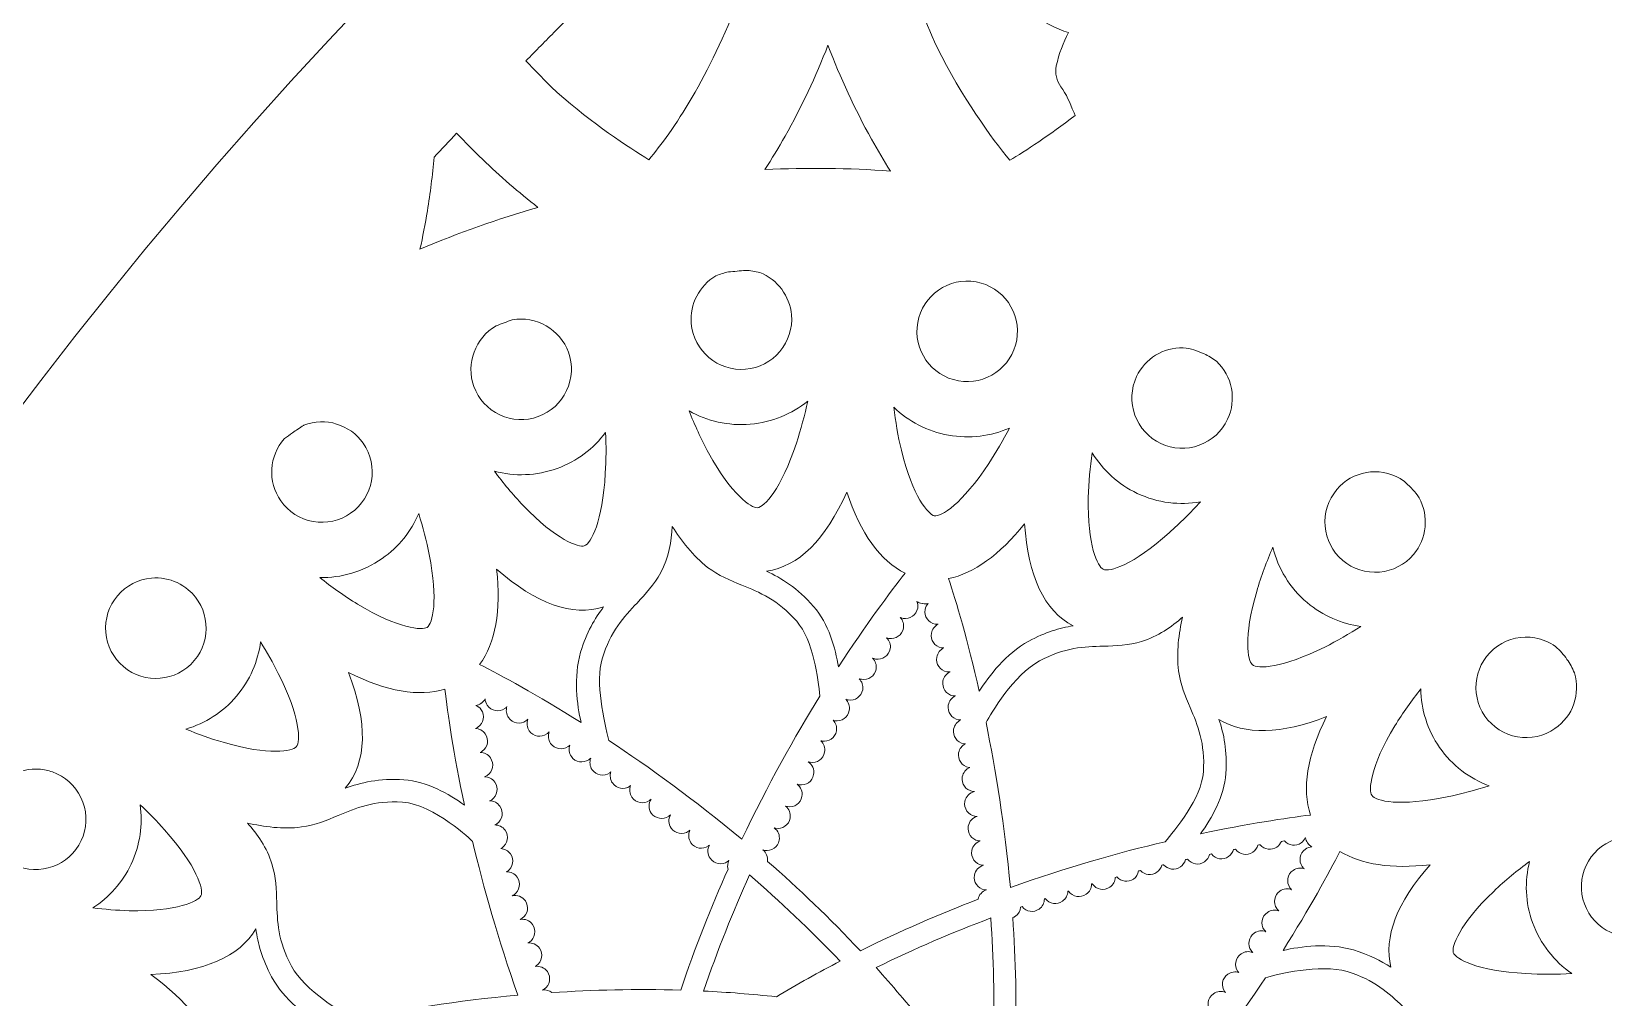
# Model space of a CAD drawing. Header units: millimetres. Extents: x -1844 to 2932, y -490 to 399.
# Drawn here: x 1160.2 to 1310.6, y 165.3 to 257.8 of the extents above; entities that cross this region are included whole.
import ezdxf

# ---------------------------------------------------------------- set-up
doc = ezdxf.new("R2010")
doc.units = ezdxf.units.MM
doc.header["$MEASUREMENT"] = 0
doc.layers.add('Layer 5', color=7, linetype='Continuous')

msp = doc.modelspace()

# ---------------------------------------------------------------- linework, layer by layer
at = {"layer": 'Layer 5', "lineweight": 0}
for points, knots in [([(1650.21, 377.4), (1649.96, 377.5), (1649.7, 377.58), (1649.43, 377.65), (1606.76, 391.27), (1561.29, 398.64), (1514.1, 398.64), (1268.61, 398.64), (1069.6, 199.63), (1069.6, -45.86), (1069.6, -291.35), (1268.61, -490.36), (1514.1, -490.36), (1759.59, -490.36), (1958.6, -291.35), (1958.6, -45.86), (1958.6, 152.15), (1829.12, 319.91), (1650.21, 377.4)], [0, 0, 0, 0, 1, 1, 1, 2, 2, 2, 3, 3, 3, 4, 4, 4, 5, 5, 5, 6, 6, 6, 6]), ([(1271.65, 267.48), (1271.15, 267.19), (1270.65, 266.89), (1270.17, 266.56), (1269.37, 266.02), (1268.53, 265.51), (1267.64, 264.96), (1265.21, 263.48), (1262.58, 261.87), (1260.68, 259.51), (1258.47, 260.01), (1256.49, 261.41), (1255.32, 263.54), (1254.5, 265.03), (1254.32, 266.74), (1254.79, 268.36), (1255.26, 269.98), (1256.34, 271.32), (1257.82, 272.13), (1260.17, 273.42), (1263.12, 272.56), (1264.41, 270.21), (1264.88, 269.35), (1264.99, 268.36), (1264.71, 267.42), (1264.44, 266.48), (1263.81, 265.7), (1262.95, 265.23), (1261.64, 264.51), (1259.98, 264.99), (1259.26, 266.31), (1258.98, 266.82), (1258.33, 267.01), (1257.82, 266.73), (1257.31, 266.45), (1257.12, 265.81), (1257.4, 265.29), (1258.69, 262.96), (1261.63, 262.1), (1263.97, 263.38), (1265.32, 264.12), (1266.31, 265.35), (1266.74, 266.83), (1267.17, 268.31), (1267, 269.87), (1266.26, 271.23), (1264.41, 274.59), (1260.17, 275.83), (1256.81, 273.99), (1254.83, 272.9), (1253.39, 271.11), (1252.76, 268.95), (1252.13, 266.78), (1252.38, 264.5), (1253.46, 262.53), (1254.8, 260.09), (1256.98, 258.41), (1259.45, 257.65), (1258.94, 256.7), (1258.53, 255.65), (1258.28, 254.46), (1258.14, 253.76), (1258.3, 253.04), (1258.72, 252.46), (1259.24, 251.77), (1259.58, 250.93), (1259.95, 250.04), (1260, 249.93), (1260.04, 249.83), (1260.08, 249.73), (1257.61, 247.8), (1255.34, 246.34), (1253.82, 245.43), (1252.12, 247.55), (1249.23, 251.46), (1246.87, 256.24), (1245.61, 259), (1244.55, 261.89), (1243.73, 264.84), (1243.68, 265.03), (1243.65, 265.21), (1243.61, 265.39), (1243.65, 266.83), (1243.87, 268.28), (1244.29, 269.7), (1245.56, 274.05), (1248.44, 277.65), (1252.42, 279.83), (1258.88, 283.37), (1267.02, 281), (1270.56, 274.54), (1271.79, 272.3), (1272.11, 269.81), (1271.65, 267.48)], [0, 0, 0, 0, 1, 1, 1, 2, 2, 2, 3, 3, 3, 4, 4, 4, 5, 5, 5, 6, 6, 6, 7, 7, 7, 8, 8, 8, 9, 9, 9, 10, 10, 10, 11, 11, 11, 12, 12, 12, 13, 13, 13, 14, 14, 14, 15, 15, 15, 16, 16, 16, 17, 17, 17, 18, 18, 18, 19, 19, 19, 20, 20, 20, 21, 21, 21, 22, 22, 22, 23, 23, 23, 24, 24, 24, 25, 25, 25, 26, 26, 26, 27, 27, 27, 28, 28, 28, 29, 29, 29, 30, 30, 30, 31, 31, 31, 31]), ([(1210.4, 257.84), (1211.48, 258.92), (1212.56, 259.99), (1213.65, 261.06), (1216.96, 258.72), (1221.3, 258.59), (1224.7, 260.54), (1225.66, 261.09), (1226.54, 261.81), (1227.31, 262.68), (1228.45, 263.99), (1229.28, 265.47), (1229.79, 267.03), (1227.67, 258.53), (1224.01, 252.02), (1221.23, 247.98), (1220.51, 246.99), (1219.86, 246.16), (1219.31, 245.49), (1217.32, 246.7), (1213.94, 248.91), (1210.55, 251.92), (1209.51, 252.89), (1208.51, 253.91), (1207.55, 254.95), (1208.5, 255.92), (1209.44, 256.88), (1210.4, 257.84)], [0, 0, 0, 0, 1, 1, 1, 2, 2, 2, 3, 3, 3, 4, 4, 4, 5, 5, 5, 6, 6, 6, 7, 7, 7, 8, 8, 8, 9, 9, 9, 9]), ([(1232.33, 247.74), (1233.9, 250.52), (1235.28, 253.44), (1236.44, 256.44), (1237.61, 253.34), (1239, 250.34), (1240.6, 247.46), (1241.18, 246.42), (1241.79, 245.4), (1242.41, 244.4), (1238.41, 244.69), (1234.39, 244.74), (1230.41, 244.54), (1231.07, 245.58), (1231.72, 246.65), (1232.33, 247.74)], [0, 0, 0, 0, 1, 1, 1, 2, 2, 2, 3, 3, 3, 4, 4, 4, 5, 5, 5, 5]), ([(1198.12, 240.59), (1198.4, 242.29), (1198.61, 244.01), (1198.76, 245.73), (1199.48, 246.5), (1200.2, 247.27), (1200.92, 248.04), (1202.53, 246.32), (1204.21, 244.69), (1205.98, 243.16), (1206.87, 242.39), (1207.78, 241.64), (1208.7, 240.93), (1204.87, 239.83), (1201.09, 238.49), (1197.41, 236.92), (1197.68, 238.12), (1197.91, 239.35), (1198.12, 240.59)], [0, 0, 0, 0, 1, 1, 1, 2, 2, 2, 3, 3, 3, 4, 4, 4, 5, 5, 5, 6, 6, 6, 6]), ([(1232.95, 230.64), (1233.06, 229.36), (1232.66, 228.12), (1231.83, 227.14), (1231, 226.15), (1229.84, 225.55), (1228.56, 225.44), (1225.92, 225.22), (1223.59, 227.18), (1223.36, 229.83), (1223.21, 231.66), (1224.13, 233.43), (1225.71, 234.37), (1226.12, 234.54), (1226.52, 234.67), (1226.92, 234.75), (1227.47, 234.8), (1228.02, 234.85), (1228.57, 234.89), (1229.01, 234.88), (1229.47, 234.81), (1229.93, 234.7), (1231.61, 234.02), (1232.79, 232.44), (1232.95, 230.64)], [0, 0, 0, 0, 1, 1, 1, 2, 2, 2, 3, 3, 3, 4, 4, 4, 5, 5, 5, 6, 6, 6, 7, 7, 7, 8, 8, 8, 8]), ([(1245.02, 229.91), (1245.49, 232.52), (1247.99, 234.27), (1250.6, 233.8), (1253.21, 233.33), (1254.96, 230.83), (1254.49, 228.22), (1254.02, 225.61), (1251.52, 223.86), (1248.91, 224.33), (1246.3, 224.8), (1244.55, 227.3), (1245.02, 229.91)], [0, 0, 0, 0, 1, 1, 1, 2, 2, 2, 3, 3, 3, 4, 4, 4, 4]), ([(1211.44, 223.39), (1210.9, 222.23), (1209.93, 221.35), (1208.73, 220.91), (1207.52, 220.47), (1206.21, 220.54), (1205.05, 221.08), (1203.88, 221.63), (1203, 222.59), (1202.57, 223.8), (1201.78, 225.98), (1202.7, 228.45), (1204.7, 229.6), (1205.21, 229.79), (1205.72, 229.98), (1206.24, 230.16), (1208.52, 230.58), (1210.82, 229.26), (1211.62, 227.07), (1211.62, 227.07), (1211.62, 227.07), (1211.62, 227.07), (1212.05, 225.86), (1211.99, 224.56), (1211.44, 223.39)], [0, 0, 0, 0, 1, 1, 1, 2, 2, 2, 3, 3, 3, 4, 4, 4, 5, 5, 5, 6, 6, 6, 7, 7, 7, 8, 8, 8, 8]), ([(1274.67, 220.65), (1274.13, 219.49), (1273.16, 218.61), (1271.95, 218.17), (1270.74, 217.73), (1269.44, 217.79), (1268.28, 218.34), (1267.11, 218.88), (1266.24, 219.85), (1265.8, 221.06), (1265.36, 222.27), (1265.42, 223.57), (1265.96, 224.74), (1266.77, 226.46), (1268.52, 227.54), (1270.43, 227.5), (1271.12, 227.41), (1271.79, 227.21), (1272.42, 226.91), (1272.83, 226.72), (1273.23, 226.49), (1273.6, 226.21), (1275.11, 224.8), (1275.55, 222.52), (1274.67, 220.65)], [0, 0, 0, 0, 1, 1, 1, 2, 2, 2, 3, 3, 3, 4, 4, 4, 5, 5, 5, 6, 6, 6, 7, 7, 7, 8, 8, 8, 8]), ([(1233.42, 218.37), (1231.95, 213.94), (1230.37, 212.25), (1229.67, 212.19), (1229.13, 212.14), (1227.22, 213.4), (1225.02, 217.43), (1224.3, 218.75), (1223.68, 220.13), (1223.16, 221.45), (1224.88, 220.48), (1226.9, 220), (1229.01, 220.18), (1231.09, 220.36), (1232.98, 221.15), (1234.5, 222.39), (1234.22, 221.05), (1233.85, 219.67), (1233.42, 218.37)], [0, 0, 0, 0, 1, 1, 1, 2, 2, 2, 3, 3, 3, 4, 4, 4, 5, 5, 5, 6, 6, 6, 6]), ([(1247.98, 219.13), (1250.01, 218.77), (1252.02, 219.03), (1253.79, 219.81), (1253.2, 218.66), (1252.53, 217.5), (1251.82, 216.43), (1249.25, 212.53), (1247.29, 211.3), (1246.6, 211.42), (1246.07, 211.52), (1244.55, 213.23), (1243.46, 217.69), (1243.13, 219.06), (1242.89, 220.46), (1242.74, 221.8), (1244.14, 220.45), (1245.94, 219.49), (1247.98, 219.13)], [0, 0, 0, 0, 1, 1, 1, 2, 2, 2, 3, 3, 3, 4, 4, 4, 5, 5, 5, 6, 6, 6, 6]), ([(1184.43, 218.79), (1184.43, 218.79), (1184.44, 218.8), (1184.44, 218.8), (1184.7, 218.98), (1184.95, 219.17), (1185.21, 219.35), (1185.56, 219.59), (1185.92, 219.83), (1186.28, 220.07), (1186.28, 220.07), (1186.31, 220.09), (1186.31, 220.09), (1188.36, 220.88), (1190.72, 220.16), (1191.98, 218.36), (1193.5, 216.18), (1192.96, 213.17), (1190.78, 211.66), (1189.73, 210.93), (1188.45, 210.65), (1187.19, 210.87), (1185.92, 211.1), (1184.82, 211.8), (1184.09, 212.86), (1182.82, 214.67), (1182.97, 217.14), (1184.43, 218.79)], [0, 0, 0, 0, 1, 1, 1, 2, 2, 2, 3, 3, 3, 4, 4, 4, 5, 5, 5, 6, 6, 6, 7, 7, 7, 8, 8, 8, 9, 9, 9, 9]), ([(1215.14, 215.49), (1214.87, 210.83), (1213.79, 208.78), (1213.13, 208.54), (1212.62, 208.36), (1210.45, 209.08), (1207.28, 212.41), (1206.28, 213.45), (1205.35, 214.58), (1204.53, 215.68), (1206.46, 215.17), (1208.54, 215.23), (1210.52, 215.94), (1212.42, 216.63), (1214.02, 217.85), (1215.17, 219.39), (1215.23, 218.1), (1215.22, 216.77), (1215.14, 215.49)], [0, 0, 0, 0, 1, 1, 1, 2, 2, 2, 3, 3, 3, 4, 4, 4, 5, 5, 5, 6, 6, 6, 6]), ([(1261.34, 213.17), (1261.38, 214.62), (1261.52, 216.08), (1261.72, 217.44), (1262.73, 215.79), (1264.2, 214.41), (1266.03, 213.56), (1267.98, 212.64), (1270.08, 212.4), (1272.06, 212.75), (1271.13, 211.72), (1270.12, 210.7), (1269.08, 209.79), (1265.6, 206.69), (1263.38, 206), (1262.75, 206.3), (1262.26, 206.53), (1261.23, 208.58), (1261.34, 213.17)], [0, 0, 0, 0, 1, 1, 1, 2, 2, 2, 3, 3, 3, 4, 4, 4, 5, 5, 5, 6, 6, 6, 6]), ([(1285.11, 213.92), (1286.61, 215.71), (1289.15, 216.15), (1291.17, 214.99), (1291.36, 214.86), (1291.54, 214.73), (1291.7, 214.58), (1292.2, 214.17), (1292.63, 213.68), (1292.99, 213.14), (1293.94, 211.4), (1293.73, 209.23), (1292.46, 207.72), (1291.63, 206.74), (1290.47, 206.14), (1289.19, 206.03), (1287.91, 205.92), (1286.66, 206.32), (1285.68, 207.14), (1283.65, 208.85), (1283.4, 211.9), (1285.11, 213.92)], [0, 0, 0, 0, 1, 1, 1, 2, 2, 2, 3, 3, 3, 4, 4, 4, 5, 5, 5, 6, 6, 6, 7, 7, 7, 7]), ([(1237.43, 196.95), (1237.15, 198.73), (1236.51, 201.1), (1235.07, 202.74), (1233.51, 204.52), (1231.98, 205.45), (1230.56, 206.12), (1233.61, 206.55), (1236.23, 209.14), (1238.23, 213.69), (1239.55, 209.71), (1241.45, 207.08), (1243.82, 205.93), (1242.38, 204.09), (1240.09, 201.03), (1237.43, 196.95)], [0, 0, 0, 0, 1, 1, 1, 2, 2, 2, 3, 3, 3, 4, 4, 4, 5, 5, 5, 5]), ([(1197.29, 211.62), (1197.69, 210.33), (1198.04, 208.99), (1198.29, 207.7), (1199.16, 203.3), (1198.64, 201.13), (1198.09, 200.74), (1197.65, 200.44), (1195.36, 200.57), (1191.44, 202.96), (1190.16, 203.74), (1188.93, 204.62), (1187.82, 205.51), (1189.88, 205.46), (1191.98, 206.05), (1193.8, 207.33), (1195.38, 208.42), (1196.56, 209.92), (1197.29, 211.62)], [0, 0, 0, 0, 1, 1, 1, 2, 2, 2, 3, 3, 3, 4, 4, 4, 5, 5, 5, 6, 6, 6, 6]), ([(1255.25, 210.66), (1255.55, 205.67), (1257.13, 202.32), (1259.89, 200.88), (1258.62, 200.68), (1257.23, 200.28), (1255.64, 199.42), (1253.47, 198.25), (1251.82, 196.06), (1250.91, 194.64), (1249.81, 199.51), (1248.69, 203.23), (1247.98, 205.41), (1250.39, 205.89), (1252.85, 207.67), (1255.25, 210.66)], [0, 0, 0, 0, 1, 1, 1, 2, 2, 2, 3, 3, 3, 4, 4, 4, 5, 5, 5, 5]), ([(1224.93, 206.48), (1225.97, 205.69), (1227.1, 205.23), (1228.2, 204.78), (1229.89, 204.1), (1231.64, 203.39), (1233.45, 201.32), (1235.01, 199.54), (1235.52, 195.76), (1235.67, 194.17), (1233.27, 190.28), (1230.67, 185.66), (1228.2, 180.46), (1223.69, 184.22), (1219.33, 187.37), (1215.47, 189.92), (1215, 191.74), (1214.18, 195.53), (1214.84, 197.74), (1215.63, 200.37), (1216.92, 201.75), (1218.18, 203.07), (1218.99, 203.93), (1219.82, 204.82), (1220.44, 205.98), (1221.2, 207.41), (1221.48, 209), (1221.55, 210.4), (1222.39, 209.05), (1223.54, 207.55), (1224.93, 206.48)], [0, 0, 0, 0, 1, 1, 1, 2, 2, 2, 3, 3, 3, 4, 4, 4, 5, 5, 5, 6, 6, 6, 7, 7, 7, 8, 8, 8, 9, 9, 9, 10, 10, 10, 10]), ([(1282.28, 203.11), (1283.78, 201.84), (1285.57, 201.08), (1287.42, 200.83), (1286.31, 200.12), (1285.13, 199.44), (1283.96, 198.86), (1279.84, 196.81), (1277.56, 196.73), (1277.02, 197.18), (1276.61, 197.53), (1276.15, 199.77), (1277.45, 204.18), (1277.87, 205.64), (1278.42, 207.08), (1279, 208.4), (1279.49, 206.39), (1280.6, 204.52), (1282.28, 203.11)], [0, 0, 0, 0, 1, 1, 1, 2, 2, 2, 3, 3, 3, 4, 4, 4, 5, 5, 5, 6, 6, 6, 6]), ([(1204.74, 206.32), (1208.5, 202.99), (1212, 201.75), (1214.98, 202.7), (1214.14, 201.61), (1213.35, 200.26), (1212.78, 198.36), (1212.07, 195.99), (1212.45, 193.28), (1212.82, 191.63), (1208.58, 194.3), (1205.15, 196.15), (1203.11, 197.19), (1204.63, 199.23), (1205.18, 202.32), (1204.74, 206.32)], [0, 0, 0, 0, 1, 1, 1, 2, 2, 2, 3, 3, 3, 4, 4, 4, 5, 5, 5, 5]), ([(1168.47, 203.76), (1169.3, 204.74), (1170.46, 205.34), (1171.74, 205.45), (1172.17, 205.49), (1172.59, 205.47), (1173.01, 205.39), (1173.83, 205.25), (1174.6, 204.89), (1175.25, 204.34), (1177.28, 202.63), (1177.53, 199.59), (1175.82, 197.56), (1174.11, 195.53), (1171.07, 195.27), (1169.05, 196.98), (1168.07, 197.81), (1167.47, 198.97), (1167.36, 200.25), (1167.25, 201.53), (1167.64, 202.78), (1168.47, 203.76)], [0, 0, 0, 0, 1, 1, 1, 2, 2, 2, 3, 3, 3, 4, 4, 4, 5, 5, 5, 6, 6, 6, 7, 7, 7, 7]), ([(1244.95, 203.22), (1245.09, 203.12), (1245.25, 203.05), (1245.44, 203.02), (1245.44, 203.02), (1245.45, 203.02), (1245.46, 203.01), (1245.47, 203.01), (1245.48, 203.01), (1245.49, 203.01), (1245.67, 202.98), (1245.85, 202.99), (1246.01, 203.03), (1245.87, 202.87), (1245.77, 202.68), (1245.73, 202.45), (1245.61, 201.8), (1246.05, 201.17), (1246.7, 201.05), (1246.79, 201.04), (1246.88, 201.03), (1246.97, 201.04), (1246.65, 200.87), (1246.4, 200.57), (1246.33, 200.18), (1246.21, 199.53), (1246.65, 198.9), (1247.3, 198.79), (1247.38, 198.77), (1247.46, 198.77), (1247.53, 198.77), (1247.18, 198.61), (1246.92, 198.29), (1246.84, 197.88), (1246.73, 197.23), (1247.16, 196.6), (1247.82, 196.49), (1247.92, 196.47), (1248.02, 196.47), (1248.12, 196.48), (1247.77, 196.32), (1247.51, 196), (1247.43, 195.59), (1247.32, 194.94), (1247.75, 194.32), (1248.41, 194.2), (1248.48, 194.18), (1248.56, 194.18), (1248.63, 194.18), (1248.29, 194.02), (1248.02, 193.7), (1247.95, 193.3), (1247.83, 192.65), (1248.27, 192.02), (1248.92, 191.9), (1249, 191.89), (1249.08, 191.89), (1249.16, 191.89), (1248.81, 191.73), (1248.54, 191.41), (1248.46, 191), (1248.35, 190.35), (1248.78, 189.72), (1249.44, 189.6), (1249.49, 189.6), (1249.53, 189.6), (1249.58, 189.59), (1249.26, 189.43), (1249.01, 189.12), (1248.94, 188.74), (1248.83, 188.08), (1249.26, 187.46), (1249.92, 187.34), (1249.95, 187.34), (1249.97, 187.34), (1250, 187.34), (1249.65, 187.18), (1249.37, 186.86), (1249.29, 186.44), (1249.18, 185.79), (1249.61, 185.16), (1250.27, 185.05), (1250.34, 185.03), (1250.4, 185.03), (1250.47, 185.03), (1250, 184.93), (1249.62, 184.56), (1249.53, 184.07), (1249.41, 183.41), (1249.85, 182.79), (1250.5, 182.67), (1250.57, 182.66), (1250.64, 182.65), (1250.71, 182.65), (1250.28, 182.53), (1249.94, 182.18), (1249.86, 181.71), (1249.74, 181.06), (1250.17, 180.43), (1250.83, 180.32), (1250.89, 180.31), (1250.95, 180.31), (1251.01, 180.3), (1250.6, 180.17), (1250.28, 179.83), (1250.2, 179.38), (1250.08, 178.72), (1250.52, 178.1), (1251.17, 177.98), (1251.22, 177.97), (1251.26, 177.97), (1251.31, 177.97), (1250.88, 177.85), (1250.53, 177.5), (1250.45, 177.03), (1250.33, 176.38), (1250.77, 175.75), (1251.42, 175.63), (1251.48, 175.62), (1251.54, 175.62), (1251.6, 175.62), (1251.2, 175.49), (1250.88, 175.16), (1250.79, 174.72), (1247.13, 173.32), (1243.35, 171.69), (1239.54, 169.79), (1236.62, 172.91), (1233.62, 175.76), (1230.66, 178.35), (1230.71, 178.78), (1230.53, 179.19), (1230.21, 179.45), (1230.26, 179.43), (1230.32, 179.41), (1230.38, 179.4), (1231.03, 179.28), (1231.66, 179.72), (1231.77, 180.37), (1231.86, 180.84), (1231.66, 181.29), (1231.3, 181.55), (1231.34, 181.54), (1231.38, 181.52), (1231.43, 181.51), (1232.08, 181.4), (1232.71, 181.83), (1232.82, 182.49), (1232.9, 182.94), (1232.72, 183.37), (1232.38, 183.64), (1232.44, 183.62), (1232.5, 183.6), (1232.56, 183.59), (1233.21, 183.47), (1233.84, 183.9), (1233.95, 184.56), (1234.04, 185.02), (1233.84, 185.47), (1233.48, 185.73), (1233.54, 185.71), (1233.61, 185.69), (1233.68, 185.68), (1234.33, 185.56), (1234.96, 186), (1235.07, 186.65), (1235.16, 187.15), (1234.93, 187.63), (1234.53, 187.88), (1234.59, 187.86), (1234.66, 187.84), (1234.72, 187.83), (1235.38, 187.71), (1236, 188.14), (1236.12, 188.8), (1236.19, 189.21), (1236.05, 189.61), (1235.76, 189.88), (1235.79, 189.88), (1235.82, 189.86), (1235.85, 189.86), (1236.5, 189.74), (1237.13, 190.18), (1237.25, 190.83), (1237.31, 191.21), (1237.19, 191.59), (1236.94, 191.85), (1236.99, 191.84), (1237.03, 191.82), (1237.08, 191.81), (1237.74, 191.7), (1238.36, 192.13), (1238.48, 192.79), (1238.55, 193.19), (1238.41, 193.59), (1238.14, 193.86), (1238.21, 193.83), (1238.28, 193.81), (1238.36, 193.79), (1239.02, 193.68), (1239.64, 194.11), (1239.76, 194.77), (1239.83, 195.17), (1239.69, 195.56), (1239.42, 195.83), (1239.49, 195.8), (1239.56, 195.78), (1239.64, 195.77), (1240.3, 195.65), (1240.92, 196.08), (1241.04, 196.74), (1241.11, 197.14), (1240.97, 197.53), (1240.7, 197.8), (1240.79, 197.76), (1240.89, 197.73), (1240.99, 197.71), (1241.64, 197.59), (1242.27, 198.03), (1242.39, 198.68), (1242.46, 199.09), (1242.32, 199.48), (1242.04, 199.75), (1242.12, 199.72), (1242.19, 199.7), (1242.27, 199.69), (1242.92, 199.57), (1243.55, 200), (1243.66, 200.66), (1243.73, 201.04), (1243.61, 201.42), (1243.36, 201.68), (1243.44, 201.65), (1243.53, 201.62), (1243.62, 201.6), (1244.27, 201.49), (1244.9, 201.92), (1245.02, 202.58), (1245.06, 202.8), (1245.03, 203.03), (1244.95, 203.22)], [0, 0, 0, 0, 1, 1, 1, 2, 2, 2, 3, 3, 3, 4, 4, 4, 5, 5, 5, 6, 6, 6, 7, 7, 7, 8, 8, 8, 9, 9, 9, 10, 10, 10, 11, 11, 11, 12, 12, 12, 13, 13, 13, 14, 14, 14, 15, 15, 15, 16, 16, 16, 17, 17, 17, 18, 18, 18, 19, 19, 19, 20, 20, 20, 21, 21, 21, 22, 22, 22, 23, 23, 23, 24, 24, 24, 25, 25, 25, 26, 26, 26, 27, 27, 27, 28, 28, 28, 29, 29, 29, 30, 30, 30, 31, 31, 31, 32, 32, 32, 33, 33, 33, 34, 34, 34, 35, 35, 35, 36, 36, 36, 37, 37, 37, 38, 38, 38, 39, 39, 39, 40, 40, 40, 41, 41, 41, 42, 42, 42, 43, 43, 43, 44, 44, 44, 45, 45, 45, 46, 46, 46, 47, 47, 47, 48, 48, 48, 49, 49, 49, 50, 50, 50, 51, 51, 51, 52, 52, 52, 53, 53, 53, 54, 54, 54, 55, 55, 55, 56, 56, 56, 57, 57, 57, 58, 58, 58, 59, 59, 59, 60, 60, 60, 61, 61, 61, 62, 62, 62, 63, 63, 63, 64, 64, 64, 65, 65, 65, 66, 66, 66, 67, 67, 67, 68, 68, 68, 69, 69, 69, 70, 70, 70, 71, 71, 71, 72, 72, 72, 73, 73, 73, 74, 74, 74, 75, 75, 75, 76, 76, 76, 77, 77, 77, 78, 78, 78, 79, 79, 79, 80, 80, 80, 80]), ([(1262.79, 198.94), (1263.97, 198.98), (1265.19, 199.01), (1266.44, 199.39), (1267.99, 199.87), (1269.32, 200.79), (1270.36, 201.73), (1270, 200.19), (1269.75, 198.31), (1269.98, 196.57), (1270.15, 195.27), (1270.63, 194.15), (1271.09, 193.06), (1271.8, 191.38), (1272.53, 189.64), (1272.35, 186.91), (1272.19, 184.41), (1269.6, 181.28), (1268.68, 180.23), (1264.27, 179.18), (1259.24, 177.77), (1253.89, 175.86), (1253.35, 181.75), (1252.49, 187.09), (1251.56, 191.64), (1252.02, 192.46), (1254.22, 196.21), (1256.67, 197.53), (1259.08, 198.83), (1260.97, 198.89), (1262.79, 198.94)], [0, 0, 0, 0, 1, 1, 1, 2, 2, 2, 3, 3, 3, 4, 4, 4, 5, 5, 5, 6, 6, 6, 7, 7, 7, 8, 8, 8, 9, 9, 9, 10, 10, 10, 10]), ([(1179.86, 194.15), (1181.15, 195.68), (1181.92, 197.49), (1182.16, 199.35), (1182.77, 198.37), (1183.35, 197.35), (1183.86, 196.34), (1185.95, 192.16), (1186.03, 189.85), (1185.58, 189.31), (1185.23, 188.9), (1182.99, 188.44), (1178.58, 189.74), (1177.36, 190.09), (1176.16, 190.53), (1175.02, 191.01), (1176.86, 191.55), (1178.56, 192.61), (1179.86, 194.15)], [0, 0, 0, 0, 1, 1, 1, 2, 2, 2, 3, 3, 3, 4, 4, 4, 5, 5, 5, 6, 6, 6, 6]), ([(1299.28, 192.25), (1297.77, 194.43), (1298.31, 197.43), (1300.48, 198.95), (1301.55, 199.69), (1302.84, 199.95), (1304.07, 199.73), (1304.77, 199.61), (1305.44, 199.33), (1306.04, 198.9), (1306.47, 198.52), (1306.84, 198.12), (1307.13, 197.68), (1307.41, 197.29), (1307.64, 196.86), (1307.84, 196.38), (1308.44, 194.38), (1307.7, 192.25), (1305.98, 191.05), (1304.93, 190.32), (1303.65, 190.04), (1302.39, 190.27), (1301.12, 190.49), (1300.02, 191.2), (1299.28, 192.25)], [0, 0, 0, 0, 1, 1, 1, 2, 2, 2, 3, 3, 3, 4, 4, 4, 5, 5, 5, 6, 6, 6, 7, 7, 7, 8, 8, 8, 8]), ([(1190.56, 196.43), (1194.21, 194.6), (1197.34, 194.07), (1199.79, 194.83), (1200.06, 192.53), (1200.61, 188.65), (1201.66, 183.73), (1200.2, 184.79), (1198.07, 186.01), (1195.88, 186.16), (1193.49, 186.32), (1191.74, 185.88), (1190.25, 185.34), (1190.26, 185.34), (1190.27, 185.35), (1190.27, 185.36), (1192.35, 187.82), (1192.44, 191.62), (1190.56, 196.43)], [0, 0, 0, 0, 1, 1, 1, 2, 2, 2, 3, 3, 3, 4, 4, 4, 5, 5, 5, 6, 6, 6, 6]), ([(1299.68, 185.58), (1298.38, 185.16), (1297.01, 184.79), (1295.68, 184.52), (1291.11, 183.58), (1288.85, 184.1), (1288.45, 184.67), (1288.45, 184.67), (1288.45, 184.67), (1288.45, 184.67), (1288.15, 185.11), (1288.28, 187.4), (1290.67, 191.32), (1291.43, 192.57), (1292.28, 193.76), (1293.14, 194.85), (1293.17, 192.89), (1293.77, 190.93), (1294.95, 189.23), (1296.15, 187.52), (1297.81, 186.28), (1299.68, 185.58)], [0, 0, 0, 0, 1, 1, 1, 2, 2, 2, 3, 3, 3, 4, 4, 4, 5, 5, 5, 6, 6, 6, 7, 7, 7, 7]), ([(1206.71, 176.83), (1206.47, 177.18), (1206.08, 177.35), (1205.69, 177.34), (1205.72, 177.36), (1205.74, 177.37), (1205.77, 177.39), (1206.31, 177.77), (1206.45, 178.52), (1206.07, 179.06), (1205.85, 179.38), (1205.49, 179.56), (1205.13, 179.57), (1205.17, 179.6), (1205.22, 179.61), (1205.26, 179.64), (1205.8, 180.02), (1205.94, 180.77), (1205.56, 181.32), (1205.32, 181.66), (1204.94, 181.84), (1204.56, 181.83), (1204.63, 181.86), (1204.7, 181.9), (1204.76, 181.95), (1205.31, 182.33), (1205.44, 183.08), (1205.06, 183.62), (1204.83, 183.96), (1204.45, 184.14), (1204.07, 184.14), (1204.14, 184.17), (1204.21, 184.2), (1204.27, 184.25), (1204.82, 184.63), (1204.95, 185.38), (1204.57, 185.92), (1204.34, 186.26), (1203.96, 186.44), (1203.58, 186.44), (1203.67, 186.47), (1203.77, 186.51), (1203.85, 186.57), (1204.4, 186.95), (1204.53, 187.7), (1204.15, 188.25), (1203.92, 188.59), (1203.54, 188.77), (1203.16, 188.76), (1203.23, 188.79), (1203.29, 188.83), (1203.36, 188.88), (1203.9, 189.26), (1204.04, 190.01), (1203.66, 190.55), (1203.43, 190.87), (1203.08, 191.05), (1202.72, 191.06), (1202.8, 191.09), (1202.88, 191.14), (1202.96, 191.19), (1203.5, 191.57), (1203.64, 192.32), (1203.26, 192.86), (1203.13, 193.05), (1202.95, 193.19), (1202.75, 193.27), (1202.92, 193.3), (1203.09, 193.36), (1203.24, 193.47), (1203.25, 193.48), (1203.26, 193.48), (1203.26, 193.49), (1203.27, 193.49), (1203.28, 193.49), (1203.29, 193.5), (1203.44, 193.61), (1203.55, 193.74), (1203.64, 193.89), (1203.65, 193.68), (1203.72, 193.46), (1203.85, 193.28), (1204.23, 192.73), (1204.98, 192.6), (1205.52, 192.98), (1205.6, 193.03), (1205.67, 193.09), (1205.73, 193.16), (1205.61, 192.81), (1205.66, 192.42), (1205.88, 192.1), (1206.26, 191.55), (1207.01, 191.42), (1207.55, 191.8), (1207.62, 191.84), (1207.68, 191.89), (1207.73, 191.95), (1207.6, 191.59), (1207.63, 191.17), (1207.87, 190.84), (1208.25, 190.29), (1209, 190.16), (1209.54, 190.54), (1209.63, 190.6), (1209.7, 190.67), (1209.77, 190.74), (1209.63, 190.39), (1209.67, 189.97), (1209.91, 189.64), (1210.28, 189.09), (1211.03, 188.96), (1211.58, 189.34), (1211.64, 189.38), (1211.7, 189.43), (1211.75, 189.48), (1211.62, 189.13), (1211.66, 188.71), (1211.89, 188.38), (1212.27, 187.83), (1213.02, 187.7), (1213.57, 188.08), (1213.63, 188.12), (1213.69, 188.18), (1213.75, 188.23), (1213.61, 187.87), (1213.65, 187.46), (1213.88, 187.12), (1214.26, 186.57), (1215.01, 186.44), (1215.56, 186.82), (1215.6, 186.84), (1215.63, 186.88), (1215.67, 186.91), (1215.56, 186.56), (1215.6, 186.17), (1215.82, 185.85), (1216.2, 185.31), (1216.95, 185.17), (1217.49, 185.55), (1217.52, 185.57), (1217.54, 185.59), (1217.56, 185.61), (1217.42, 185.25), (1217.45, 184.82), (1217.69, 184.48), (1218.07, 183.93), (1218.82, 183.8), (1219.37, 184.18), (1219.42, 184.22), (1219.47, 184.27), (1219.52, 184.31), (1219.26, 183.91), (1219.25, 183.38), (1219.54, 182.97), (1219.92, 182.42), (1220.67, 182.29), (1221.21, 182.67), (1221.27, 182.71), (1221.32, 182.75), (1221.37, 182.8), (1221.16, 182.41), (1221.16, 181.92), (1221.43, 181.53), (1221.81, 180.99), (1222.56, 180.85), (1223.11, 181.23), (1223.16, 181.27), (1223.2, 181.31), (1223.24, 181.35), (1223.05, 180.97), (1223.07, 180.5), (1223.33, 180.12), (1223.71, 179.58), (1224.46, 179.44), (1225, 179.82), (1225.04, 179.85), (1225.07, 179.88), (1225.1, 179.91), (1224.89, 179.52), (1224.89, 179.03), (1225.16, 178.64), (1225.54, 178.09), (1226.29, 177.96), (1226.84, 178.34), (1226.89, 178.37), (1226.93, 178.42), (1226.97, 178.46), (1226.84, 178.19), (1226.8, 177.89), (1226.88, 177.6), (1225.26, 173.98), (1223.72, 170.11), (1222.35, 166.03), (1218.08, 166.16), (1213.95, 166.05), (1210.02, 165.79), (1209.77, 165.99), (1209.45, 166.07), (1209.14, 166.04), (1209.19, 166.06), (1209.25, 166.09), (1209.3, 166.12), (1209.84, 166.5), (1209.98, 167.25), (1209.6, 167.8), (1209.33, 168.19), (1208.86, 168.36), (1208.42, 168.29), (1208.46, 168.32), (1208.5, 168.33), (1208.54, 168.36), (1209.09, 168.74), (1209.22, 169.49), (1208.84, 170.03), (1208.58, 170.41), (1208.14, 170.58), (1207.72, 170.54), (1207.77, 170.56), (1207.83, 170.59), (1207.88, 170.62), (1208.42, 171), (1208.56, 171.75), (1208.18, 172.3), (1207.91, 172.69), (1207.45, 172.86), (1207.01, 172.8), (1207.07, 172.83), (1207.13, 172.86), (1207.19, 172.9), (1207.73, 173.28), (1207.87, 174.03), (1207.49, 174.57), (1207.2, 174.99), (1206.7, 175.16), (1206.23, 175.05), (1206.29, 175.08), (1206.35, 175.12), (1206.41, 175.16), (1206.96, 175.54), (1207.09, 176.28), (1206.71, 176.83)], [0, 0, 0, 0, 1, 1, 1, 2, 2, 2, 3, 3, 3, 4, 4, 4, 5, 5, 5, 6, 6, 6, 7, 7, 7, 8, 8, 8, 9, 9, 9, 10, 10, 10, 11, 11, 11, 12, 12, 12, 13, 13, 13, 14, 14, 14, 15, 15, 15, 16, 16, 16, 17, 17, 17, 18, 18, 18, 19, 19, 19, 20, 20, 20, 21, 21, 21, 22, 22, 22, 23, 23, 23, 24, 24, 24, 25, 25, 25, 26, 26, 26, 27, 27, 27, 28, 28, 28, 29, 29, 29, 30, 30, 30, 31, 31, 31, 32, 32, 32, 33, 33, 33, 34, 34, 34, 35, 35, 35, 36, 36, 36, 37, 37, 37, 38, 38, 38, 39, 39, 39, 40, 40, 40, 41, 41, 41, 42, 42, 42, 43, 43, 43, 44, 44, 44, 45, 45, 45, 46, 46, 46, 47, 47, 47, 48, 48, 48, 49, 49, 49, 50, 50, 50, 51, 51, 51, 52, 52, 52, 53, 53, 53, 54, 54, 54, 55, 55, 55, 56, 56, 56, 57, 57, 57, 58, 58, 58, 59, 59, 59, 60, 60, 60, 61, 61, 61, 62, 62, 62, 63, 63, 63, 64, 64, 64, 65, 65, 65, 66, 66, 66, 67, 67, 67, 68, 68, 68, 69, 69, 69, 70, 70, 70, 71, 71, 71, 72, 72, 72, 73, 73, 73, 74, 74, 74, 75, 75, 75, 76, 76, 76, 77, 77, 77, 78, 78, 78, 79, 79, 79, 80, 80, 80, 80]), ([(1282.6, 182.78), (1280.25, 182.49), (1276.61, 181.95), (1272.08, 180.99), (1273.13, 182.45), (1274.36, 184.58), (1274.5, 186.76), (1274.64, 188.91), (1274.31, 190.55), (1273.84, 191.93), (1276.29, 190.42), (1279.8, 190.51), (1284.14, 192.2), (1282.27, 188.46), (1281.75, 185.27), (1282.6, 182.78)], [0, 0, 0, 0, 1, 1, 1, 2, 2, 2, 3, 3, 3, 4, 4, 4, 5, 5, 5, 5]), ([(1156.29, 184.42), (1157.24, 186.43), (1159.41, 187.48), (1161.5, 187.11), (1161.9, 187.03), (1162.3, 186.91), (1162.69, 186.73), (1163.85, 186.18), (1164.73, 185.22), (1165.17, 184), (1165.61, 182.79), (1165.55, 181.49), (1165, 180.33), (1163.88, 177.93), (1161, 176.89), (1158.6, 178.02), (1157.44, 178.56), (1156.56, 179.53), (1156.13, 180.74), (1155.69, 181.95), (1155.75, 183.25), (1156.29, 184.42)], [0, 0, 0, 0, 1, 1, 1, 2, 2, 2, 3, 3, 3, 4, 4, 4, 5, 5, 5, 6, 6, 6, 7, 7, 7, 7]), ([(1169.78, 178.08), (1170.64, 179.92), (1170.91, 181.88), (1170.65, 183.76), (1171.46, 183), (1172.25, 182.19), (1172.97, 181.37), (1176.07, 177.89), (1176.75, 175.67), (1176.46, 175.04), (1176.23, 174.55), (1174.18, 173.52), (1169.59, 173.63), (1168.42, 173.66), (1167.24, 173.76), (1166.12, 173.9), (1167.67, 174.9), (1168.96, 176.33), (1169.78, 178.08)], [0, 0, 0, 0, 1, 1, 1, 2, 2, 2, 3, 3, 3, 4, 4, 4, 5, 5, 5, 6, 6, 6, 6]), ([(1195.74, 184.01), (1198.77, 183.81), (1202.4, 180.31), (1202.43, 180.28), (1202.43, 180.28), (1202.43, 180.28), (1202.43, 180.28), (1203.48, 175.89), (1204.89, 170.88), (1206.78, 165.54), (1200.95, 165.02), (1195.65, 164.16), (1191.12, 163.24), (1190.05, 163.83), (1186.38, 165.98), (1185.12, 168.32), (1183.81, 170.74), (1183.76, 172.62), (1183.71, 174.45), (1183.67, 175.63), (1183.64, 176.85), (1183.25, 178.1), (1182.78, 179.65), (1181.85, 180.98), (1180.91, 182.02), (1182.46, 181.66), (1184.33, 181.4), (1186.07, 181.64), (1187.37, 181.81), (1188.5, 182.28), (1189.58, 182.74), (1191.26, 183.45), (1193, 184.19), (1195.74, 184.01)], [0, 0, 0, 0, 1, 1, 1, 2, 2, 2, 3, 3, 3, 4, 4, 4, 5, 5, 5, 6, 6, 6, 7, 7, 7, 8, 8, 8, 9, 9, 9, 10, 10, 10, 11, 11, 11, 11]), ([(1281.81, 177.85), (1281.86, 177.77), (1281.93, 177.71), (1281.99, 177.65), (1281.65, 177.76), (1281.25, 177.72), (1280.93, 177.49), (1280.39, 177.12), (1280.25, 176.37), (1280.63, 175.82), (1280.68, 175.75), (1280.73, 175.7), (1280.78, 175.64), (1280.43, 175.78), (1280.01, 175.74), (1279.67, 175.51), (1279.13, 175.13), (1278.99, 174.38), (1279.37, 173.83), (1279.43, 173.74), (1279.5, 173.67), (1279.58, 173.61), (1279.22, 173.74), (1278.81, 173.7), (1278.47, 173.47), (1277.93, 173.09), (1277.79, 172.34), (1278.17, 171.79), (1278.22, 171.73), (1278.27, 171.67), (1278.32, 171.62), (1277.96, 171.75), (1277.55, 171.72), (1277.21, 171.48), (1276.67, 171.1), (1276.53, 170.35), (1276.91, 169.81), (1276.96, 169.74), (1277.01, 169.68), (1277.07, 169.63), (1276.71, 169.77), (1276.29, 169.73), (1275.95, 169.49), (1275.41, 169.11), (1275.27, 168.36), (1275.65, 167.82), (1275.68, 167.78), (1275.71, 167.74), (1275.74, 167.71), (1275.4, 167.82), (1275.01, 167.78), (1274.69, 167.55), (1274.14, 167.17), (1274.01, 166.43), (1274.39, 165.88), (1274.41, 165.85), (1274.43, 165.83), (1274.45, 165.81), (1274.08, 165.96), (1273.66, 165.92), (1273.31, 165.68), (1272.77, 165.3), (1272.63, 164.55), (1273.01, 164.01), (1273.05, 163.95), (1273.1, 163.9), (1273.15, 163.85), (1272.75, 164.11), (1272.22, 164.12), (1271.8, 163.83), (1271.25, 163.45), (1271.12, 162.7), (1271.5, 162.16), (1271.54, 162.1), (1271.59, 162.05), (1271.63, 162), (1271.25, 162.22), (1270.76, 162.21), (1270.37, 161.94), (1269.82, 161.56), (1269.69, 160.81), (1270.07, 160.27), (1270.1, 160.22), (1270.14, 160.17), (1270.19, 160.13), (1269.8, 160.32), (1269.33, 160.31), (1268.96, 160.05), (1268.41, 159.67), (1268.28, 158.92), (1268.66, 158.37), (1268.69, 158.33), (1268.72, 158.3), (1268.75, 158.27), (1268.36, 158.49), (1267.86, 158.48), (1267.47, 158.21), (1266.93, 157.83), (1266.79, 157.08), (1267.17, 156.54), (1267.21, 156.49), (1267.25, 156.44), (1267.29, 156.4), (1266.91, 156.6), (1266.43, 156.59), (1266.06, 156.32), (1265.89, 156.21), (1265.77, 156.05), (1265.68, 155.88), (1262.14, 157.46), (1258.35, 158.96), (1254.37, 160.3), (1254.5, 164.69), (1254.39, 168.94), (1254.11, 172.97), (1254.2, 173), (1254.29, 173.04), (1254.37, 173.1), (1254.67, 173.31), (1254.84, 173.64), (1254.87, 173.97), (1254.92, 173.99), (1254.96, 174.01), (1255, 174.02), (1255.4, 173.53), (1256.11, 173.41), (1256.63, 173.78), (1256.96, 174.01), (1257.14, 174.38), (1257.14, 174.75), (1257.17, 174.76), (1257.2, 174.77), (1257.23, 174.78), (1257.62, 174.28), (1258.34, 174.16), (1258.87, 174.53), (1259.19, 174.76), (1259.37, 175.11), (1259.38, 175.48), (1259.4, 175.49), (1259.43, 175.49), (1259.46, 175.5), (1259.46, 175.5), (1259.46, 175.5), (1259.46, 175.5), (1259.84, 174.95), (1260.59, 174.82), (1261.13, 175.2), (1261.47, 175.43), (1261.64, 175.8), (1261.64, 176.17), (1261.67, 176.18), (1261.7, 176.19), (1261.73, 176.19), (1261.73, 176.19), (1261.73, 176.19), (1261.73, 176.18), (1262.11, 175.64), (1262.86, 175.51), (1263.41, 175.89), (1263.73, 176.11), (1263.9, 176.46), (1263.92, 176.82), (1263.97, 176.84), (1264.02, 176.85), (1264.07, 176.87), (1264.47, 176.41), (1265.15, 176.31), (1265.66, 176.66), (1265.93, 176.85), (1266.1, 177.13), (1266.15, 177.43), (1266.22, 177.44), (1266.27, 177.46), (1266.34, 177.47), (1266.74, 177.04), (1267.4, 176.96), (1267.9, 177.3), (1268.14, 177.47), (1268.3, 177.72), (1268.37, 177.98), (1268.43, 178), (1268.49, 178.01), (1268.55, 178.03), (1268.95, 177.56), (1269.64, 177.46), (1270.15, 177.82), (1270.4, 177.99), (1270.56, 178.24), (1270.63, 178.52), (1270.7, 178.53), (1270.76, 178.54), (1270.83, 178.56), (1271.22, 178.06), (1271.93, 177.94), (1272.46, 178.31), (1272.71, 178.49), (1272.87, 178.74), (1272.94, 179.02), (1273, 179.03), (1273.06, 179.04), (1273.12, 179.06), (1273.51, 178.55), (1274.23, 178.43), (1274.76, 178.8), (1275, 178.97), (1275.15, 179.21), (1275.22, 179.47), (1275.29, 179.49), (1275.35, 179.5), (1275.42, 179.51), (1275.8, 178.98), (1276.54, 178.85), (1277.08, 179.22), (1277.32, 179.39), (1277.48, 179.63), (1277.55, 179.9), (1277.63, 179.91), (1277.7, 179.92), (1277.78, 179.94), (1278.17, 179.46), (1278.87, 179.36), (1279.39, 179.72), (1279.59, 179.86), (1279.72, 180.05), (1279.81, 180.26), (1279.91, 180.28), (1280.01, 180.3), (1280.11, 180.31), (1280.51, 179.86), (1281.19, 179.76), (1281.7, 180.12), (1281.88, 180.24), (1282.01, 180.41), (1282.09, 180.59), (1282.1, 180.59), (1282.11, 180.59), (1282.12, 180.59), (1282.15, 180.43), (1282.2, 180.27), (1282.3, 180.13), (1282.31, 180.12), (1282.32, 180.12), (1282.32, 180.11), (1282.33, 180.1), (1282.33, 180.1), (1282.33, 180.09), (1282.44, 179.94), (1282.58, 179.82), (1282.73, 179.74), (1282.51, 179.72), (1282.3, 179.66), (1282.11, 179.52), (1281.57, 179.14), (1281.43, 178.39), (1281.81, 177.85)], [0, 0, 0, 0, 1, 1, 1, 2, 2, 2, 3, 3, 3, 4, 4, 4, 5, 5, 5, 6, 6, 6, 7, 7, 7, 8, 8, 8, 9, 9, 9, 10, 10, 10, 11, 11, 11, 12, 12, 12, 13, 13, 13, 14, 14, 14, 15, 15, 15, 16, 16, 16, 17, 17, 17, 18, 18, 18, 19, 19, 19, 20, 20, 20, 21, 21, 21, 22, 22, 22, 23, 23, 23, 24, 24, 24, 25, 25, 25, 26, 26, 26, 27, 27, 27, 28, 28, 28, 29, 29, 29, 30, 30, 30, 31, 31, 31, 32, 32, 32, 33, 33, 33, 34, 34, 34, 35, 35, 35, 36, 36, 36, 37, 37, 37, 38, 38, 38, 39, 39, 39, 40, 40, 40, 41, 41, 41, 42, 42, 42, 43, 43, 43, 44, 44, 44, 45, 45, 45, 46, 46, 46, 47, 47, 47, 48, 48, 48, 49, 49, 49, 50, 50, 50, 51, 51, 51, 52, 52, 52, 53, 53, 53, 54, 54, 54, 55, 55, 55, 56, 56, 56, 57, 57, 57, 58, 58, 58, 59, 59, 59, 60, 60, 60, 61, 61, 61, 62, 62, 62, 63, 63, 63, 64, 64, 64, 65, 65, 65, 66, 66, 66, 67, 67, 67, 68, 68, 68, 69, 69, 69, 70, 70, 70, 71, 71, 71, 72, 72, 72, 73, 73, 73, 74, 74, 74, 75, 75, 75, 76, 76, 76, 77, 77, 77, 78, 78, 78, 79, 79, 79, 80, 80, 80, 81, 81, 81, 82, 82, 82, 83, 83, 83, 84, 84, 84, 85, 85, 85, 85]), ([(1317.67, 177.37), (1317.92, 176.66), (1318.06, 175.93), (1318.07, 175.19), (1317.8, 173.44), (1316.61, 171.99), (1314.96, 171.39), (1312.46, 170.49), (1309.7, 171.79), (1308.8, 174.28), (1308.36, 175.49), (1308.42, 176.79), (1308.97, 177.96), (1309.52, 179.12), (1310.48, 180), (1311.69, 180.44), (1313.18, 180.98), (1314.84, 180.74), (1316.13, 179.81), (1316.82, 179.11), (1317.33, 178.29), (1317.67, 177.37)], [0, 0, 0, 0, 1, 1, 1, 2, 2, 2, 3, 3, 3, 4, 4, 4, 5, 5, 5, 6, 6, 6, 7, 7, 7, 7]), ([(1294.03, 178.02), (1290.86, 174.44), (1289.58, 171.09), (1290.28, 168.21), (1289.33, 168.84), (1288.19, 169.43), (1286.7, 169.87), (1284.33, 170.58), (1281.62, 170.19), (1279.97, 169.83), (1282.54, 173.9), (1284.35, 177.24), (1285.41, 179.3), (1287.45, 178.05), (1290.35, 177.61), (1294.03, 178.02)], [0, 0, 0, 0, 1, 1, 1, 2, 2, 2, 3, 3, 3, 4, 4, 4, 5, 5, 5, 5]), ([(1296.25, 169.63), (1296.07, 170.14), (1296.79, 172.31), (1300.12, 175.48), (1301.21, 176.53), (1302.39, 177.49), (1303.55, 178.34), (1303.07, 176.44), (1303.14, 174.41), (1303.83, 172.49), (1304.57, 170.45), (1305.91, 168.78), (1307.59, 167.62), (1306.15, 167.53), (1304.64, 167.53), (1303.2, 167.61), (1298.54, 167.89), (1296.49, 168.97), (1296.25, 169.63)], [0, 0, 0, 0, 1, 1, 1, 2, 2, 2, 3, 3, 3, 4, 4, 4, 5, 5, 5, 6, 6, 6, 6]), ([(1231.5, 165.39), (1229.15, 165.65), (1226.83, 165.83), (1224.54, 165.94), (1225.88, 169.86), (1227.38, 173.58), (1228.94, 177.05), (1231.82, 174.55), (1234.73, 171.8), (1237.59, 168.8), (1235.56, 167.74), (1233.52, 166.6), (1231.5, 165.39)], [0, 0, 0, 0, 1, 1, 1, 2, 2, 2, 3, 3, 3, 4, 4, 4, 4]), ([(1181.72, 171.88), (1181.9, 170.52), (1182.29, 169.02), (1183.22, 167.3), (1184.4, 165.12), (1186.58, 163.48), (1188.01, 162.57), (1183.54, 161.56), (1180.03, 160.53), (1177.8, 159.82), (1177.18, 162.38), (1175.11, 164.99), (1171.67, 167.52), (1176.71, 167.74), (1180.15, 169.23), (1181.72, 171.88)], [0, 0, 0, 0, 1, 1, 1, 2, 2, 2, 3, 3, 3, 4, 4, 4, 5, 5, 5, 5]), ([(1252.28, 160.98), (1250.09, 161.67), (1247.85, 162.3), (1245.56, 162.87), (1244.09, 164.71), (1242.57, 166.48), (1241.04, 168.18), (1244.75, 170.01), (1248.44, 171.58), (1252.01, 172.93), (1252.27, 169.12), (1252.38, 165.12), (1252.28, 160.98)], [0, 0, 0, 0, 1, 1, 1, 2, 2, 2, 3, 3, 3, 4, 4, 4, 4]), ([(1294.83, 157.71), (1294.03, 156.67), (1293.57, 155.54), (1293.13, 154.45), (1292.44, 152.76), (1291.73, 151.01), (1289.67, 149.2), (1287.62, 147.41), (1283.32, 147.09), (1282.39, 147.05), (1278.52, 149.43), (1273.95, 152), (1268.8, 154.45), (1272.57, 158.97), (1275.73, 163.35), (1278.29, 167.22), (1279.34, 167.51), (1283.49, 168.58), (1286.09, 167.8), (1288.71, 167.02), (1290.09, 165.72), (1291.42, 164.47), (1292.27, 163.66), (1293.16, 162.82), (1294.32, 162.21), (1295.75, 161.45), (1297.34, 161.16), (1298.74, 161.09), (1297.4, 160.25), (1295.89, 159.11), (1294.83, 157.71)], [0, 0, 0, 0, 1, 1, 1, 2, 2, 2, 3, 3, 3, 4, 4, 4, 5, 5, 5, 6, 6, 6, 7, 7, 7, 8, 8, 8, 9, 9, 9, 10, 10, 10, 10])]:
    msp.add_open_spline(points, degree=3, knots=knots, dxfattribs=at)

doc.saveas('drawing.dxf')
